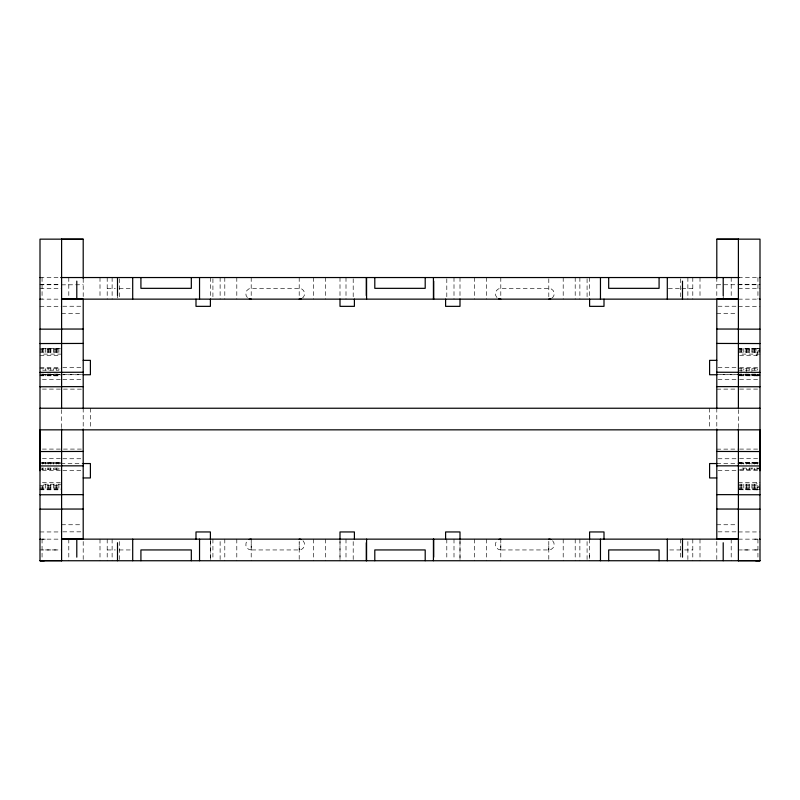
<?xml version="1.0" encoding="UTF-8"?>
<svg xmlns="http://www.w3.org/2000/svg" width="800" height="800" viewBox="0 0 800 800"><rect width="100%" height="100%" fill="white"/><g stroke="black" fill="none" stroke-linecap="round" stroke-linejoin="round"><path stroke-width="0.6" stroke-dasharray="4 3" d="M210.4 559.55L210.4 539.14L210.4 560.74M303.02 540.73A5.4 5.4 0 0 1 299.2 549.95L251.2 549.95L251.2 542.74M299.2 549.95L299.2 542.74M340 559.55L340 541.54M460 559.55L460 539.14L460 560.74M552.62 540.73A5.4 5.4 0 0 1 548.8 549.95L500.8 549.95L500.8 544.54M548.8 549.95L548.8 544.54M589.6 558.59L589.6 555.34M756.4 355.65L757.3 354.11L757.3 348.45L756.4 348.54M757.3 352.62L760 351.27L738.4 351.27M757.3 351.27L760 350.15L757.3 349.29M757.3 375.01L760 374.14L738.4 374.14M757.3 375.59L760 375.01L738.4 375.01M756.4 462.54L757.3 462.45L757.3 464.15M757.3 348.7L760 348.45L738.4 348.45M756.4 375.75L760 375.75M40 277.55L61.6 277.44M738.4 277.55L760 277.55M40 284.64L60.4 284.64M738.4 284.64L760 284.64M40 284.75L60.4 284.75M61.6 284.85L83.2 284.75M716.8 284.75L760 284.75M40 288.35L61.6 288.35M107.2 288.35L115.38 288.35M119.19 288.35L131.63 288.35M668.37 288.35L680.81 288.35M681.76 288.35L692.8 288.35M738.4 288.35L760 288.34M40 299.15L61.6 299.15M738.4 299.15L760 299.14M40 306.35L61.6 306.35M62.8 306.24L82 306.24M718 306.24L737.2 306.24M738.4 306.35L760 306.35M61.6 313.55L82 313.55M716.8 313.55L737.2 313.55M42.4 348.54L61.6 348.45M40 348.7L61.6 348.7M738.4 348.7L760 348.7M40 349.29L61.6 349.29M738.4 349.29L760 349.29M40 350.15L61.6 350.15M738.4 350.15L760 350.15M40 351.27L61.6 351.27M40 352.62L61.6 352.62M738.4 352.62L760 352.62M61.6 354.11L42.7 354.11L42.7 348.45M760 354.11L741.1 354.11L741.1 348.45M40 355.65L60.4 355.65M739.6 355.65L760 355.65M40 367.49L60.4 367.49M62.8 367.49L82 367.49M718 367.49L737.2 367.49M739.6 367.49L760 367.49M40 368.65L61.6 368.65M738.4 368.65L757.64 368.65M738.4 370.18L760 370.18M40 374.14L58.9 374.14L58.9 375.84M42.4 374.69L83.2 374.69M738.4 374.69L716.8 374.69L737.2 374.75M739.6 374.69L760 374.69M42.46 374.75L59.67 374.75M60.9 374.75L82 374.75M737.87 374.75L757.54 374.75M40 375.01L61.6 375.01M40 375.59L61.6 375.59M738.4 375.59L760 375.59M40 375.75L61.6 375.84M739.6 375.75L760 375.84M42.4 379.44L61.6 379.44M62.8 379.55L83.2 379.55M718 379.55L738.4 379.55M739.6 379.44L760 379.44M42.4 389.09L82 389.15M716.8 389.15L737.2 389.09M739.6 389.09L760 389.09M42.4 449.09L83.2 449.09M716.8 449.15L738.4 449.09M739.6 449.09L760 449.09M42.4 458.64L61.6 458.64M739.6 458.64L760 458.64M62.8 458.75L83.2 458.75M718 458.75L738.4 458.75M42.4 462.54L61.6 462.45M738.4 462.54L760 462.45M40 462.7L61.6 462.7M738.4 462.7L760 462.7M42.7 463.29L61.6 463.29M738.4 463.29L760 463.29L757.3 462.7M40 463.49L83.2 463.49M716.8 463.55L739.1 463.55M739.6 463.49L760 463.49M40 468.11L61.6 468.11M760 468.11L741.1 468.11L741.1 469.65M40 469.65L61.6 469.65M739.58 469.65L757.64 469.65M42.4 470.69L61.6 470.69M62.8 470.69L82 470.69M718 470.69L737.2 470.69M739.6 470.69L760 470.69M42.4 482.65L61.6 482.65M738.4 482.65L760 482.65M61.6 484.18L42.7 484.18L42.7 489.84M738.4 484.18L760 484.18M40 485.68L61.6 485.68M738.4 485.68L760 485.68M40 487.03L61.6 487.03M738.4 487.03L760 487.03L757.3 485.68M40 488.14L61.6 488.14M738.4 488.14L760 488.14L757.3 487.03M40 489.01L61.6 489.01M738.4 489.01L760 489.01M40 489.59L61.6 489.59M738.4 489.59L760 489.59M40 489.75L61.6 489.84M739.6 489.75L760 489.84L757.3 489.59M61.6 524.75L82 524.75M716.8 524.75L737.2 524.75M62.8 531.84L83.2 531.84M718 531.84L738.4 531.84M40 531.95L61.6 531.95M738.4 531.95L760 531.95M40 539.15L61.6 539.15M738.4 539.15L760 539.14M42.16 539.15L45.4 539.15M754.6 539.15L757.84 539.15M56.2 549.94L45.4 549.94M743.8 549.94L749.2 549.95M40 549.95L61.6 549.95M107.2 549.95L115.38 549.95M119.19 549.95L130.28 549.95M669.72 549.95L680.81 549.95M684.62 549.95L692.8 549.95M738.4 549.95L760 549.94M754.6 549.95L757.84 549.95M756.4 489.75L757.3 489.84L757.3 484.18L756.4 482.65M760 469.65L757.3 468.11L757.3 469.65M757.94 277.55L757.94 299.15M757.94 539.15L757.94 560.75M757.3 368.65L757.3 370.18M757.3 374.14L757.3 375.84M754.6 348.45L754.6 354.11M754.6 368.65L754.6 370.18M754.6 374.14L754.6 375.84M754.6 462.45L754.6 464.15M754.6 468.11L754.6 469.65M754.6 484.18L754.6 489.84M751.9 348.45L751.9 354.11M751.9 368.65L751.9 371.68M751.9 374.14L751.9 375.84M751.9 462.45L751.9 464.15M751.9 468.11L751.9 469.65M751.9 484.18L751.9 489.84M749.2 348.45L749.2 354.11M749.2 368.65L749.2 370.18M749.2 374.14L749.2 375.84M749.2 462.45L749.2 464.15M749.2 468.11L749.2 469.65M749.2 484.18L749.2 489.84M746.5 348.45L746.5 354.11M746.5 368.65L746.5 371.68M746.5 374.14L746.5 375.84M746.5 462.45L746.5 464.15M746.5 468.11L746.5 469.65M746.5 484.18L746.5 489.84M743.8 348.45L743.8 354.11M743.8 368.65L743.8 370.18M743.8 374.14L743.8 375.84M743.8 462.45L743.8 464.15M743.8 468.11L743.8 469.65M743.8 484.18L743.8 489.84M741.1 368.65L741.1 371.68M741.1 374.14L741.1 375.84M741.1 462.45L741.1 464.15M741.1 484.18L741.1 489.84M738.4 409.66L738.4 428.42M731.2 277.54L731.2 299.15M731.2 539.14L731.2 560.75M723.21 295.55L723.21 297.95M716.8 277.55L716.8 297.95M716.8 408.24L716.8 427.9M716.8 541.48L716.8 559.55M709.6 408.24L709.6 427.44M700 277.55L700 297.95M700 539.15L700 560.75M692.8 277.55L692.8 299.15M692.8 539.15L692.8 560.75M687.88 277.54L687.88 299.15M687.88 541.55L687.88 560.75M680.68 278.75L680.68 299.14M680.68 539.14L680.68 559.55M589.6 277.54L589.6 299.15M589.6 539.14L589.6 560.75M587.08 278.74L587.08 299.15M587.08 541.55L587.08 560.74M579.88 277.55L579.88 299.15M579.88 539.14L579.88 560.75M575.2 277.54L575.2 299.15M575.2 539.14L575.2 560.75M563.2 277.54L563.2 299.15M563.2 539.14L563.2 560.75M548.8 278.74L548.8 298.07M548.8 541.31L548.8 559.55M500.8 277.54L500.8 299.15M500.8 539.14L500.8 560.75M486.4 277.54L486.4 299.15M486.4 539.14L486.4 560.75M474.4 277.54L474.4 299.15M474.4 539.14L474.4 560.75M460 277.54L460 299.15M454 277.54L454 299.15M454 539.14L454 559.55M446.8 278.75L446.8 299.14M446.8 539.14L446.8 559.55M353.2 278.74L353.2 299.15M353.2 541.55L353.2 560.74M346 277.55L346 299.15M346 539.14L346 560.75M340 277.54L340 299.15M340 539.14L340 560.75M325.6 277.54L325.6 299.15M325.6 539.14L325.6 560.75M313.6 277.54L313.6 299.15M313.6 539.14L313.6 560.75M299.2 277.54L299.2 299.14M299.2 541.31L299.2 560.74M251.2 277.54L251.2 299.15M251.2 539.14L251.2 560.75M236.8 277.54L236.8 299.15M236.8 539.14L236.8 560.75M224.8 277.54L224.8 299.15M224.8 539.14L224.8 560.75M220.12 277.54L220.12 299.15M220.12 541.55L220.12 560.75M212.92 278.75L212.92 299.14M212.92 539.14L212.92 559.55M210.4 277.55L210.4 299.15M119.32 278.74L119.32 299.15M119.32 541.55L119.32 560.74M117.51 295.55L117.51 297.95M112.12 277.55L112.12 299.15M112.12 539.14L112.12 560.75M107.2 277.55L107.2 299.15M107.2 539.15L107.2 560.75M100 277.55L100 297.95M100 539.15L100 560.75M90.4 408.24L90.4 427.44M83.2 278.58L83.2 297.95M83.2 408.24L83.2 427.9M83.2 541.48L83.2 560.75M68.8 277.54L68.8 299.15M68.8 539.14L68.8 560.75M61.6 409.66L61.6 428.42M58.9 348.45L58.9 354.11M58.9 368.65L58.9 370.18L42.7 370.18L42.7 368.65M58.9 462.45L58.9 464.15M58.9 468.11L58.9 469.65M58.9 484.18L58.9 489.84M56.2 348.45L56.2 354.11M56.2 368.65L56.2 370.18M56.2 374.14L56.2 375.84M56.2 462.45L56.2 464.15M56.2 468.11L56.2 469.65M56.2 484.18L56.2 489.84M53.5 348.45L53.5 354.11M53.5 368.65L53.5 370.18M53.5 374.14L53.5 375.84M53.5 462.45L53.5 464.15M53.5 468.11L53.5 469.65M53.5 484.18L53.5 489.84M50.8 348.45L50.8 354.11M50.8 368.65L50.8 370.18M50.8 374.14L50.8 375.84M50.8 462.45L50.8 464.15M50.8 468.11L50.8 469.65M50.8 484.18L50.8 489.84M48.1 348.45L48.1 354.11M48.1 368.65L48.1 370.18M48.1 374.14L48.1 375.84M48.1 462.45L48.1 464.15M48.1 468.11L48.1 469.65M48.1 484.18L48.1 489.84M45.4 348.45L45.4 354.11M45.4 368.65L45.4 370.18M45.4 374.14L45.4 375.84M45.4 462.45L45.4 464.15M45.4 468.11L45.4 469.65M45.4 484.18L45.4 489.84M42.7 374.14L42.7 375.84M42.7 462.45L42.7 464.15M42.7 468.11L42.7 469.65M42.06 277.55L42.06 299.15M42.06 539.15L42.06 560.75M496.98 297.57A5.4 5.4 0 0 1 500.8 288.35L548.8 288.34A5.4 5.4 0 0 1 550.79 298.77M247.38 297.57A5.4 5.4 0 0 1 251.2 288.35L299.2 288.34A5.4 5.4 0 0 1 301.19 298.77M500.8 549.95A5.4 5.4 0 0 1 496.98 540.73M251.2 549.95A5.4 5.4 0 0 1 247.38 540.73"/><path stroke-width="1.2" d="M40 470.69L40 429.84L760 429.84L760 470.69M40 539.24L40.52 539.15M760 539.24L759.48 539.15M61.6 239.25L83.2 239.25M716.8 239.25L738.4 239.25M40 277.55L40.52 277.55M60.69 277.54L739.31 277.54M759.48 277.55L760 277.55M61.6 299.04L83.2 299.04L83.2 408.35M738.4 299.04L716.8 299.04L716.8 408.35M40 299.15L40.52 299.15M61.6 299.14L738.4 299.14M759.48 299.15L760 299.15M61.6 329.04L83.2 329.04M716.8 329.04L738.4 329.04M40 329.15L61.6 329.15M738.4 329.15L760 329.15M40 343.55L83.2 343.44M716.8 343.44L760 343.55M83.2 360.35L90.4 360.35L90.4 374.75L83.02 374.75M716.8 360.35L709.6 360.35L709.6 374.75L716.98 374.75M40 372.35L83.2 372.24M716.8 372.24L760 372.35M61.6 386.64L83.2 386.64M716.8 386.64L738.4 386.64M40 386.75L61.6 386.75M738.4 386.75L760 386.75M40 408.24L760 408.24M40 451.55L83.2 451.44M716.8 451.44L760 451.55M83.02 463.55L90.4 463.55L90.4 477.95L83.2 477.95M716.98 463.55L709.6 463.55L709.6 477.95L716.8 477.95M61.6 465.84L83.2 465.84M716.8 465.84L738.4 465.84M40 465.95L61.6 465.95M738.4 465.95L760 465.95M61.6 494.64L83.2 494.64M716.8 494.64L738.4 494.64M40 494.75L61.6 494.75M738.4 494.75L760 494.75M61.6 509.04L83.2 509.04M716.8 509.04L738.4 509.04M40 509.15L61.6 509.15M738.4 509.15L760 509.15M61.6 539.04L83.2 539.04M716.8 539.04L738.4 539.04M61.6 539.14L738.4 539.14M40 560.64L61.6 560.64M738.4 560.64L760 560.64M83.2 278.58L83.2 239.15L40 239.15L40 560.75L760 560.74L760 239.15L716.8 239.15L716.8 278.58M40 560.74L44.32 560.75M755.68 560.75L760 560.74M738.4 239.15L738.4 407.93M738.4 429.01L738.4 560.85M723.21 277.54L723.21 295.54M723.21 542.74L723.21 560.74M716.8 429.01L716.8 539.15M682.49 281.14L682.49 299.14M682.49 539.14L682.49 557.14M667.3 277.54L667.3 299.14M667.3 539.14L667.3 560.74M659.08 277.54L659.08 288.34L608.68 288.34L608.68 277.54M659.08 560.74L659.08 549.94L608.68 549.94L608.68 560.74M604 299.15L604 306.35L589.6 306.35L589.6 299.15M604 539.15L604 531.95L589.6 531.95L589.6 539.15M600.46 277.54L600.46 299.14M600.46 539.14L600.46 560.74M460 299.15L460 306.35L445.6 306.35L445.6 299.15M460 539.15L460 531.95L445.6 531.95L445.6 539.15M433.72 281.14L433.72 299.14M433.72 539.14L433.72 557.14M433.42 277.54L433.42 299.14M433.42 539.14L433.42 560.74M425.2 277.54L425.2 288.34L374.8 288.34L374.8 277.54M425.2 560.74L425.2 549.94L374.8 549.94L374.8 560.74M366.58 277.54L366.58 299.14M366.58 539.14L366.58 560.74M366.28 277.54L366.28 295.54M366.28 542.74L366.28 560.74M354.4 299.15L354.4 306.35L340 306.35L340 299.15M354.4 539.15L354.4 531.95L340 531.95L340 539.15M210.4 299.15L210.4 306.35L196 306.35L196 299.15M210.4 539.15L210.4 531.95L196 531.95L196 539.15M199.54 277.54L199.54 299.14M199.54 539.14L199.54 560.74M191.32 277.54L191.32 288.34L140.92 288.34L140.92 277.54M191.32 560.74L191.32 549.94L140.92 549.94L140.92 560.74M132.7 277.54L132.7 299.14M132.7 539.14L132.7 560.74M117.51 277.54L117.51 295.54M117.51 542.74L117.51 560.74M83.2 429.01L83.2 539.15M76.79 281.14L76.79 299.14M76.79 539.14L76.79 557.14M61.6 239.15L61.6 407.93M61.6 429.01L61.6 560.85M550.79 298.77A5.4 5.4 0 0 1 548.8 299.15M500.8 299.15A5.4 5.4 0 0 1 498.81 298.77M301.19 298.77A5.4 5.4 0 0 1 299.2 299.15M251.2 299.15A5.4 5.4 0 0 1 249.21 298.77M498.81 539.53A5.4 5.4 0 0 1 500.8 539.15M548.8 539.15A5.4 5.4 0 0 1 550.79 539.53M249.21 539.53A5.4 5.4 0 0 1 251.2 539.15M299.2 539.15A5.4 5.4 0 0 1 301.19 539.53"/></g></svg>
